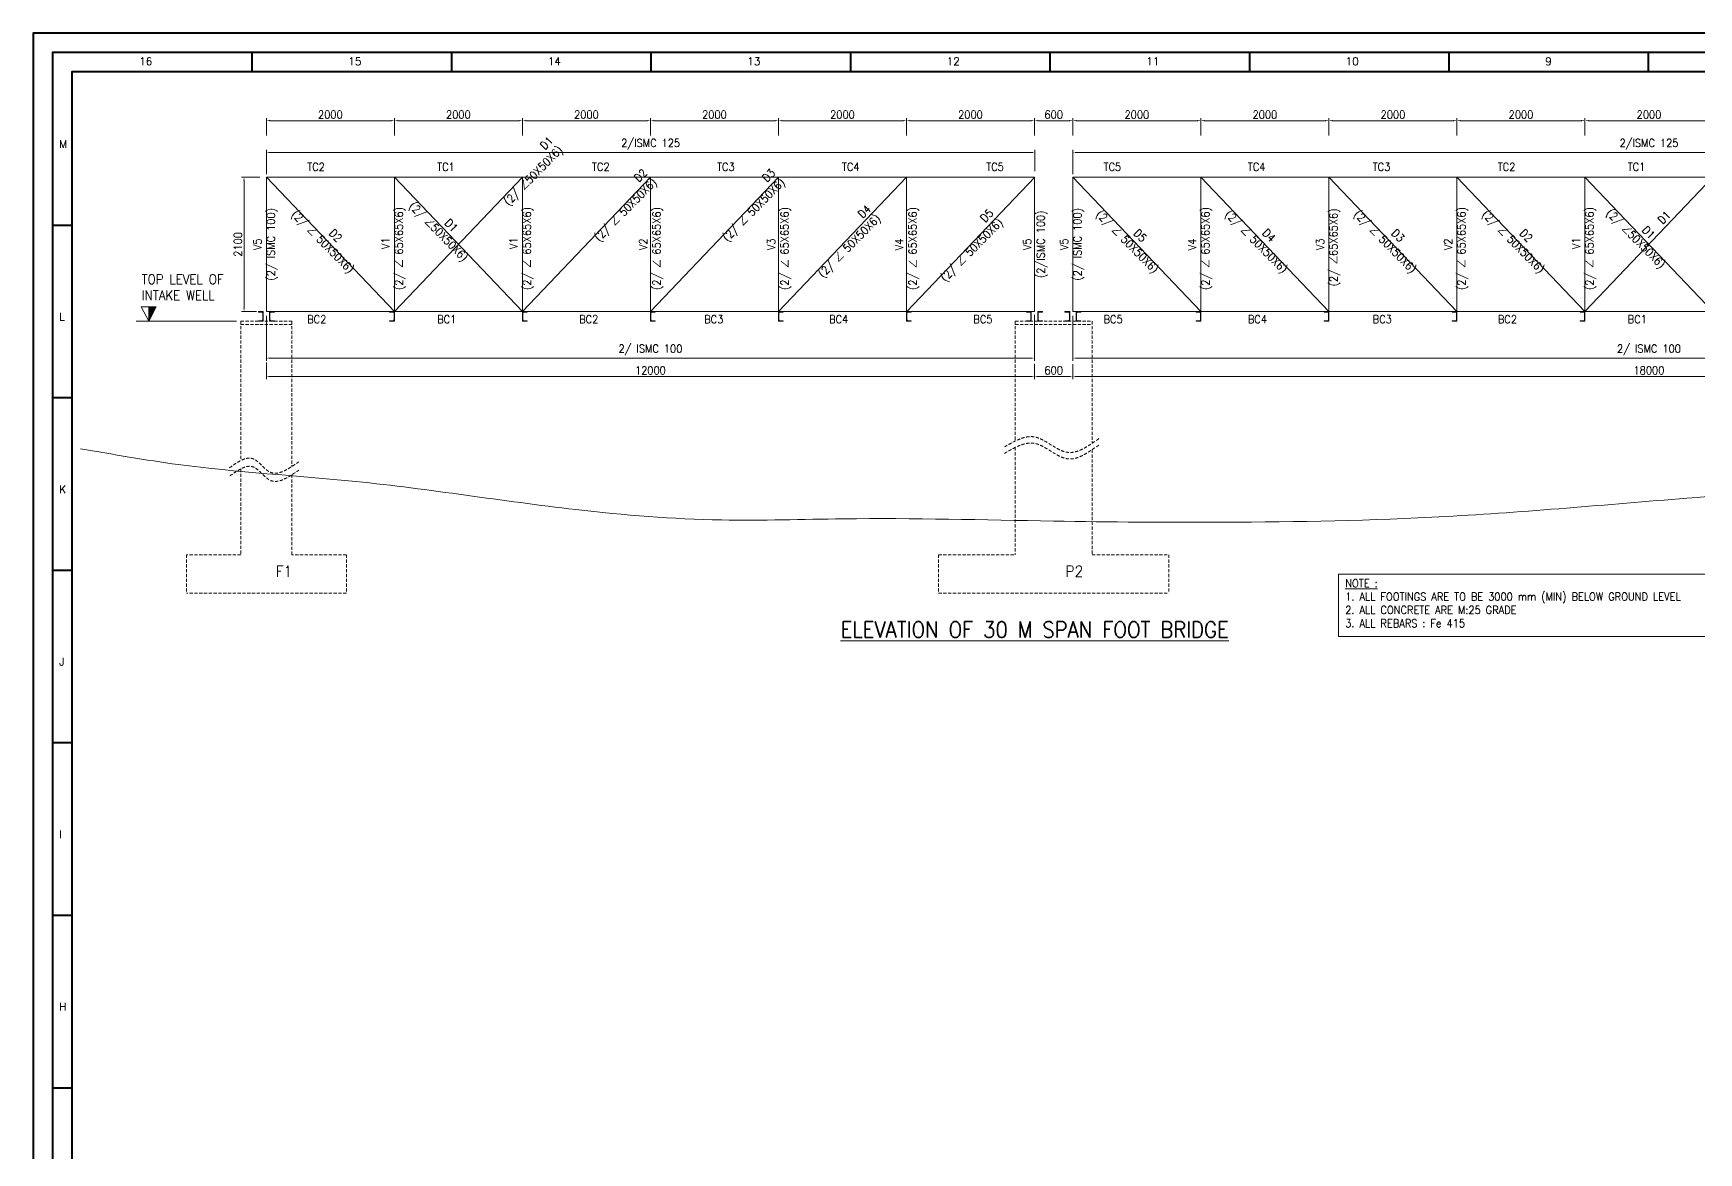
# Model space of a CAD drawing. Header units: millimetres. Extents: x 0 to 1124626, y -157535 to 82123.
# Drawn here: x 0 to 26018, y 18153 to 35640 of the extents above; entities that cross this region are included whole.
import ezdxf
from ezdxf.enums import TextEntityAlignment as Align

# ---------------------------------------------------------------- set-up
doc = ezdxf.new("R2010")
doc.units = ezdxf.units.MM
doc.header["$MEASUREMENT"] = 0
doc.linetypes.add('HIDDEN', pattern=[0.375, 0.25, -0.125])
for name, color, linetype, lineweight in [('BORDER', 230, 'Continuous', 40), ('CN', 253, 'Continuous', 15), ('Dim', 6, 'Continuous', 13), ('HIDE', 251, 'HIDDEN', 13), ('STR. STEEL', 25, 'Continuous', 18), ('Text', 7, 'Continuous', 15), ('TITLE TEXT', 50, 'Continuous', 18)]:
    doc.layers.add(name, color=color, linetype=linetype, lineweight=lineweight)
doc.styles.add('ROMANS', font='romans.shx', dxfattribs={"oblique": 10, "height": 0.15})
doc.styles.add('style1', font='romans.shx', dxfattribs={"width": 0.9, "height": 300})
doc.dimstyles.new('Copy of DIM-1', dxfattribs={"dimscale": 40, "dimtxt": 125, "dimasz": 3, "dimexe": 1, "dimexo": 1.2, "dimgap": 0.8, "dimtad": 1, "dimdec": 0, "dimzin": 1, "dimdsep": 46, "dimtxsty": 'style1', "dimcen": 2, "dimclrd": 8, "dimclre": 8, "dimclrt": 7, "dimadec": 0, "dimazin": 0, "dimtfac": 1, "dimtdec": 0, "dimtofl": 0, "dimtmove": 1, "dimatfit": 3, "dimfxl": 1, "dimtolj": 1, "dimtzin": 0, "dimlwd": 9, "dimlwe": 9, "dimarcsym": 1})

# ---------------------------------------------------------------- blocks, each defined once
blk = doc.blocks.new('SHEET-1')
at = {"layer": 'BORDER', "color": 230}
for p, q in [((56.94, 589), (56.94, 584)), ((108.88, 589), (108.88, 584)), ((160.81, 589), (160.81, 584)), ((212.75, 589), (212.75, 584)), ((264.69, 589), (264.69, 584)), ((316.63, 589), (316.63, 584)), ((368.56, 589), (368.56, 584)), ((420.5, 589), (420.5, 584)), ((5, 544.08), (10, 544.08)), ((5, 499.15), (10, 499.15)), ((5, 454.23), (10, 454.23)), ((5, 409.31), (10, 409.31)), ((5, 364.38), (10, 364.38)), ((5, 319.46), (10, 319.46))]:
    blk.add_line(p, q, dxfattribs=at)
at = {"layer": 'BORDER', "color": 141}
blk.add_lwpolyline([(0, 0), (841, 0), (841, 594), (0, 594)], close=True, dxfattribs=at)
at = {"layer": 'BORDER', "color": 230}
for points in [[(5, 5), (836, 5), (836, 589), (5, 589)], [(10, 10), (831, 10), (831, 584), (10, 584)]]:
    blk.add_lwpolyline(points, close=True, dxfattribs=at)
at = {"layer": 'BORDER', "color": 31, "style": 'ROMANS'}
for s, p in [('16', (27.55, 585.7)), ('15', (82.02, 585.7)), ('14', (133.96, 585.7)), ('13', (185.9, 585.7)), ('12', (237.83, 585.7)), ('11', (289.77, 585.7)), ('10', (341.71, 585.7)), ('9', (393.65, 585.7)), ('M', (6.72, 564.15)), ('L', (6.72, 519.23)), ('K', (6.72, 474.3)), ('J', (6.72, 429.38)), ('I', (6.72, 384.46)), ('H', (6.72, 339.54))]:
    blk.add_text(s, height=2, dxfattribs=at).set_placement(p)
blk.add_attdef('FILE', text='', height=2, dxfattribs=at).set_placement((836.21, 1.37), align=Align.RIGHT)
blk = doc.blocks.new('*D77')
at = {"layer": 'DEFPOINTS', "color": 0, "ltscale": 20, "transparency": 16777216}
for p in [(3641, 33778), (3641, 33392), (15647, 33440)]:
    blk.add_point(p, dxfattribs=at)
at = {"layer": 'Dim', "color": 8, "lineweight": 9, "ltscale": 20, "transparency": 16777216}
for p, q in [((3641, 33440), (3641, 33818)), ((15587, 33778), (3701, 33778)), ((15647, 33488), (15647, 33818))]:
    blk.add_line(p, q, dxfattribs=at)
at = {"layer": 'Dim', "color": 8, "ltscale": 20, "transparency": 16777216}
for points in [[(3701, 33788), (3701, 33768), (3641, 33778)], [(15587, 33788), (15587, 33768), (15647, 33778)]]:
    blk.add_solid(points, dxfattribs=at)
at = {"layer": 'Dim', "color": 7, "ltscale": 20, "transparency": 16777216, "insert": (9644, 33906), "char_height": 125, "attachment_point": 5, "style": 'style1'}
blk.add_mtext('\\A1;2/ISMC 125', dxfattribs=at)
blk = doc.blocks.new('*D78')
at = {"layer": 'DEFPOINTS', "color": 0, "ltscale": 20, "transparency": 16777216}
for p in [(3641, 31274), (15641, 31292), (15641, 30566)]:
    blk.add_point(p, dxfattribs=at)
at = {"layer": 'Dim', "color": 8, "lineweight": 9, "ltscale": 20, "transparency": 16777216}
for p, q in [((3641, 31226), (3641, 30526)), ((15641, 31244), (15641, 30526)), ((3701, 30566), (15581, 30566))]:
    blk.add_line(p, q, dxfattribs=at)
at = {"layer": 'Dim', "color": 8, "ltscale": 20, "transparency": 16777216}
for points in [[(3701, 30576), (3701, 30556), (3641, 30566)], [(15581, 30576), (15581, 30556), (15641, 30566)]]:
    blk.add_solid(points, dxfattribs=at)
at = {"layer": 'Dim', "color": 7, "ltscale": 20, "transparency": 16777216, "insert": (9641, 30693), "char_height": 125, "attachment_point": 5, "style": 'style1'}
blk.add_mtext('\\A1;2/ ISMC 100', dxfattribs=at)
blk = doc.blocks.new('*D79')
at = {"layer": 'DEFPOINTS', "color": 0, "ltscale": 20, "transparency": 16777216}
for p in [(3586, 33392), (3292, 31292), (3536, 31292)]:
    blk.add_point(p, dxfattribs=at)
at = {"layer": 'Dim', "color": 8, "lineweight": 9, "ltscale": 20, "transparency": 16777216}
for p, q in [((3538, 33392), (3252, 33392)), ((3292, 33332), (3292, 31352)), ((3488, 31292), (3252, 31292))]:
    blk.add_line(p, q, dxfattribs=at)
at = {"layer": 'Dim', "color": 8, "ltscale": 20, "transparency": 16777216}
for points in [[(3282, 33332), (3302, 33332), (3292, 33392)], [(3282, 31352), (3302, 31352), (3292, 31292)]]:
    blk.add_solid(points, dxfattribs=at)
at = {"layer": 'Dim', "color": 7, "ltscale": 20, "transparency": 16777216, "insert": (3197, 32342), "char_height": 125, "attachment_point": 5, "rotation": 90, "style": 'style1'}
blk.add_mtext('\\A1;2100', dxfattribs=at)
blk = doc.blocks.new('*D80')
at = {"layer": 'DEFPOINTS', "color": 0, "ltscale": 20, "transparency": 16777216}
for p in [(5641, 34275), (3641, 33996), (5641, 33996)]:
    blk.add_point(p, dxfattribs=at)
at = {"layer": 'Dim', "color": 8, "lineweight": 9, "ltscale": 20, "transparency": 16777216}
for p, q in [((3641, 34044), (3641, 34315)), ((3701, 34275), (5581, 34275)), ((5641, 34044), (5641, 34315))]:
    blk.add_line(p, q, dxfattribs=at)
at = {"layer": 'Dim', "color": 8, "ltscale": 20, "transparency": 16777216}
for points in [[(3701, 34285), (3701, 34265), (3641, 34275)], [(5581, 34285), (5581, 34265), (5641, 34275)]]:
    blk.add_solid(points, dxfattribs=at)
at = {"layer": 'Dim', "color": 7, "ltscale": 20, "transparency": 16777216, "insert": (4641, 34370), "char_height": 125, "attachment_point": 5, "style": 'style1'}
blk.add_mtext('\\A1;2000', dxfattribs=at)
blk = doc.blocks.new('*D81')
at = {"layer": 'DEFPOINTS', "color": 0, "ltscale": 20, "transparency": 16777216}
for p in [(7641, 34275), (5641, 33996), (7641, 33996)]:
    blk.add_point(p, dxfattribs=at)
at = {"layer": 'Dim', "color": 8, "lineweight": 9, "ltscale": 20, "transparency": 16777216}
for p, q in [((5641, 34044), (5641, 34315)), ((5701, 34275), (7581, 34275)), ((7641, 34044), (7641, 34315))]:
    blk.add_line(p, q, dxfattribs=at)
at = {"layer": 'Dim', "color": 8, "ltscale": 20, "transparency": 16777216}
for points in [[(5701, 34285), (5701, 34265), (5641, 34275)], [(7581, 34285), (7581, 34265), (7641, 34275)]]:
    blk.add_solid(points, dxfattribs=at)
at = {"layer": 'Dim', "color": 7, "ltscale": 20, "transparency": 16777216, "insert": (6641, 34370), "char_height": 125, "attachment_point": 5, "style": 'style1'}
blk.add_mtext('\\A1;2000', dxfattribs=at)
blk = doc.blocks.new('*D82')
at = {"layer": 'DEFPOINTS', "color": 0, "ltscale": 20, "transparency": 16777216}
for p in [(9641, 34275), (7641, 33996), (9641, 33996)]:
    blk.add_point(p, dxfattribs=at)
at = {"layer": 'Dim', "color": 8, "lineweight": 9, "ltscale": 20, "transparency": 16777216}
for p, q in [((7641, 34044), (7641, 34315)), ((7701, 34275), (9581, 34275)), ((9641, 34044), (9641, 34315))]:
    blk.add_line(p, q, dxfattribs=at)
at = {"layer": 'Dim', "color": 8, "ltscale": 20, "transparency": 16777216}
for points in [[(7701, 34285), (7701, 34265), (7641, 34275)], [(9581, 34285), (9581, 34265), (9641, 34275)]]:
    blk.add_solid(points, dxfattribs=at)
at = {"layer": 'Dim', "color": 7, "ltscale": 20, "transparency": 16777216, "insert": (8641, 34370), "char_height": 125, "attachment_point": 5, "style": 'style1'}
blk.add_mtext('\\A1;2000', dxfattribs=at)
blk = doc.blocks.new('*D83')
at = {"layer": 'DEFPOINTS', "color": 0, "ltscale": 20, "transparency": 16777216}
for p in [(11641, 34275), (9641, 33996), (11641, 33996)]:
    blk.add_point(p, dxfattribs=at)
at = {"layer": 'Dim', "color": 8, "lineweight": 9, "ltscale": 20, "transparency": 16777216}
for p, q in [((9641, 34044), (9641, 34315)), ((9701, 34275), (11581, 34275)), ((11641, 34044), (11641, 34315))]:
    blk.add_line(p, q, dxfattribs=at)
at = {"layer": 'Dim', "color": 8, "ltscale": 20, "transparency": 16777216}
for points in [[(9701, 34285), (9701, 34265), (9641, 34275)], [(11581, 34285), (11581, 34265), (11641, 34275)]]:
    blk.add_solid(points, dxfattribs=at)
at = {"layer": 'Dim', "color": 7, "ltscale": 20, "transparency": 16777216, "insert": (10641, 34370), "char_height": 125, "attachment_point": 5, "style": 'style1'}
blk.add_mtext('\\A1;2000', dxfattribs=at)
blk = doc.blocks.new('*D84')
at = {"layer": 'DEFPOINTS', "color": 0, "ltscale": 20, "transparency": 16777216}
for p in [(13641, 34275), (11641, 33996), (13641, 33996)]:
    blk.add_point(p, dxfattribs=at)
at = {"layer": 'Dim', "color": 8, "lineweight": 9, "ltscale": 20, "transparency": 16777216}
for p, q in [((11641, 34044), (11641, 34315)), ((11701, 34275), (13581, 34275)), ((13641, 34044), (13641, 34315))]:
    blk.add_line(p, q, dxfattribs=at)
at = {"layer": 'Dim', "color": 8, "ltscale": 20, "transparency": 16777216}
for points in [[(11701, 34285), (11701, 34265), (11641, 34275)], [(13581, 34285), (13581, 34265), (13641, 34275)]]:
    blk.add_solid(points, dxfattribs=at)
at = {"layer": 'Dim', "color": 7, "ltscale": 20, "transparency": 16777216, "insert": (12641, 34370), "char_height": 125, "attachment_point": 5, "style": 'style1'}
blk.add_mtext('\\A1;2000', dxfattribs=at)
blk = doc.blocks.new('*D85')
at = {"layer": 'DEFPOINTS', "color": 0, "ltscale": 20, "transparency": 16777216}
for p in [(15641, 34275), (13641, 33996), (15641, 33996)]:
    blk.add_point(p, dxfattribs=at)
at = {"layer": 'Dim', "color": 8, "lineweight": 9, "ltscale": 20, "transparency": 16777216}
for p, q in [((13641, 34044), (13641, 34315)), ((13701, 34275), (15581, 34275)), ((15641, 34044), (15641, 34315))]:
    blk.add_line(p, q, dxfattribs=at)
at = {"layer": 'Dim', "color": 8, "ltscale": 20, "transparency": 16777216}
for points in [[(13701, 34285), (13701, 34265), (13641, 34275)], [(15581, 34285), (15581, 34265), (15641, 34275)]]:
    blk.add_solid(points, dxfattribs=at)
at = {"layer": 'Dim', "color": 7, "ltscale": 20, "transparency": 16777216, "insert": (14641, 34370), "char_height": 125, "attachment_point": 5, "style": 'style1'}
blk.add_mtext('\\A1;2000', dxfattribs=at)
blk = doc.blocks.new('*D86')
at = {"layer": 'DEFPOINTS', "color": 0, "ltscale": 20, "transparency": 16777216}
for p in [(16241, 33778), (16241, 33392), (34241, 33392)]:
    blk.add_point(p, dxfattribs=at)
at = {"layer": 'Dim', "color": 8, "lineweight": 9, "ltscale": 20, "transparency": 16777216}
for p, q in [((16241, 33440), (16241, 33818)), ((34181, 33778), (16301, 33778)), ((34241, 33440), (34241, 33818))]:
    blk.add_line(p, q, dxfattribs=at)
at = {"layer": 'Dim', "color": 8, "ltscale": 20, "transparency": 16777216}
for points in [[(16301, 33788), (16301, 33768), (16241, 33778)], [(34181, 33788), (34181, 33768), (34241, 33778)]]:
    blk.add_solid(points, dxfattribs=at)
at = {"layer": 'Dim', "color": 7, "ltscale": 20, "transparency": 16777216, "insert": (25241, 33906), "char_height": 125, "attachment_point": 5, "style": 'style1'}
blk.add_mtext('\\A1;2/ISMC 125', dxfattribs=at)
blk = doc.blocks.new('*D87')
at = {"layer": 'DEFPOINTS', "color": 0, "ltscale": 20, "transparency": 16777216}
for p in [(16241, 31274), (34241, 31292), (34241, 30566)]:
    blk.add_point(p, dxfattribs=at)
at = {"layer": 'Dim', "color": 8, "lineweight": 9, "ltscale": 20, "transparency": 16777216}
for p, q in [((16241, 31226), (16241, 30526)), ((34241, 31244), (34241, 30526)), ((16301, 30566), (34181, 30566))]:
    blk.add_line(p, q, dxfattribs=at)
at = {"layer": 'Dim', "color": 8, "ltscale": 20, "transparency": 16777216}
for points in [[(16301, 30576), (16301, 30556), (16241, 30566)], [(34181, 30576), (34181, 30556), (34241, 30566)]]:
    blk.add_solid(points, dxfattribs=at)
at = {"layer": 'Dim', "color": 7, "ltscale": 20, "transparency": 16777216, "insert": (25241, 30693), "char_height": 125, "attachment_point": 5, "style": 'style1'}
blk.add_mtext('\\A1;2/ ISMC 100', dxfattribs=at)
blk = doc.blocks.new('*D88')
at = {"layer": 'DEFPOINTS', "color": 0, "ltscale": 20, "transparency": 16777216}
for p in [(18241, 34275), (16241, 33996), (18241, 33996)]:
    blk.add_point(p, dxfattribs=at)
at = {"layer": 'Dim', "color": 8, "lineweight": 9, "ltscale": 20, "transparency": 16777216}
for p, q in [((16241, 34044), (16241, 34315)), ((16301, 34275), (18181, 34275)), ((18241, 34044), (18241, 34315))]:
    blk.add_line(p, q, dxfattribs=at)
at = {"layer": 'Dim', "color": 8, "ltscale": 20, "transparency": 16777216}
for points in [[(16301, 34285), (16301, 34265), (16241, 34275)], [(18181, 34285), (18181, 34265), (18241, 34275)]]:
    blk.add_solid(points, dxfattribs=at)
at = {"layer": 'Dim', "color": 7, "ltscale": 20, "transparency": 16777216, "insert": (17241, 34370), "char_height": 125, "attachment_point": 5, "style": 'style1'}
blk.add_mtext('\\A1;2000', dxfattribs=at)
blk = doc.blocks.new('*D89')
at = {"layer": 'DEFPOINTS', "color": 0, "ltscale": 20, "transparency": 16777216}
for p in [(20241, 34275), (18241, 33996), (20241, 33996)]:
    blk.add_point(p, dxfattribs=at)
at = {"layer": 'Dim', "color": 8, "lineweight": 9, "ltscale": 20, "transparency": 16777216}
for p, q in [((18241, 34044), (18241, 34315)), ((18301, 34275), (20181, 34275)), ((20241, 34044), (20241, 34315))]:
    blk.add_line(p, q, dxfattribs=at)
at = {"layer": 'Dim', "color": 8, "ltscale": 20, "transparency": 16777216}
for points in [[(18301, 34285), (18301, 34265), (18241, 34275)], [(20181, 34285), (20181, 34265), (20241, 34275)]]:
    blk.add_solid(points, dxfattribs=at)
at = {"layer": 'Dim', "color": 7, "ltscale": 20, "transparency": 16777216, "insert": (19241, 34370), "char_height": 125, "attachment_point": 5, "style": 'style1'}
blk.add_mtext('\\A1;2000', dxfattribs=at)
blk = doc.blocks.new('*D90')
at = {"layer": 'DEFPOINTS', "color": 0, "ltscale": 20, "transparency": 16777216}
for p in [(22241, 34275), (20241, 33996), (22241, 33996)]:
    blk.add_point(p, dxfattribs=at)
at = {"layer": 'Dim', "color": 8, "lineweight": 9, "ltscale": 20, "transparency": 16777216}
for p, q in [((20241, 34044), (20241, 34315)), ((20301, 34275), (22181, 34275)), ((22241, 34044), (22241, 34315))]:
    blk.add_line(p, q, dxfattribs=at)
at = {"layer": 'Dim', "color": 8, "ltscale": 20, "transparency": 16777216}
for points in [[(20301, 34285), (20301, 34265), (20241, 34275)], [(22181, 34285), (22181, 34265), (22241, 34275)]]:
    blk.add_solid(points, dxfattribs=at)
at = {"layer": 'Dim', "color": 7, "ltscale": 20, "transparency": 16777216, "insert": (21241, 34370), "char_height": 125, "attachment_point": 5, "style": 'style1'}
blk.add_mtext('\\A1;2000', dxfattribs=at)
blk = doc.blocks.new('*D91')
at = {"layer": 'DEFPOINTS', "color": 0, "ltscale": 20, "transparency": 16777216}
for p in [(24241, 34275), (22241, 33996), (24241, 33996)]:
    blk.add_point(p, dxfattribs=at)
at = {"layer": 'Dim', "color": 8, "lineweight": 9, "ltscale": 20, "transparency": 16777216}
for p, q in [((22241, 34044), (22241, 34315)), ((22301, 34275), (24181, 34275)), ((24241, 34044), (24241, 34315))]:
    blk.add_line(p, q, dxfattribs=at)
at = {"layer": 'Dim', "color": 8, "ltscale": 20, "transparency": 16777216}
for points in [[(22301, 34285), (22301, 34265), (22241, 34275)], [(24181, 34285), (24181, 34265), (24241, 34275)]]:
    blk.add_solid(points, dxfattribs=at)
at = {"layer": 'Dim', "color": 7, "ltscale": 20, "transparency": 16777216, "insert": (23241, 34370), "char_height": 125, "attachment_point": 5, "style": 'style1'}
blk.add_mtext('\\A1;2000', dxfattribs=at)
blk = doc.blocks.new('*D92')
at = {"layer": 'DEFPOINTS', "color": 0, "ltscale": 20, "transparency": 16777216}
for p in [(26241, 34275), (24241, 33996), (26241, 33996)]:
    blk.add_point(p, dxfattribs=at)
at = {"layer": 'Dim', "color": 8, "lineweight": 9, "ltscale": 20, "transparency": 16777216}
for p, q in [((24241, 34044), (24241, 34315)), ((24301, 34275), (26181, 34275)), ((26241, 34044), (26241, 34315))]:
    blk.add_line(p, q, dxfattribs=at)
at = {"layer": 'Dim', "color": 8, "ltscale": 20, "transparency": 16777216}
for points in [[(24301, 34285), (24301, 34265), (24241, 34275)], [(26181, 34285), (26181, 34265), (26241, 34275)]]:
    blk.add_solid(points, dxfattribs=at)
at = {"layer": 'Dim', "color": 7, "ltscale": 20, "transparency": 16777216, "insert": (25241, 34370), "char_height": 125, "attachment_point": 5, "style": 'style1'}
blk.add_mtext('\\A1;2000', dxfattribs=at)
blk = doc.blocks.new('*D97')
at = {"layer": 'DEFPOINTS', "color": 0, "ltscale": 20, "transparency": 16777216}
for p in [(15641, 30525), (16241, 30517), (16241, 30279)]:
    blk.add_point(p, dxfattribs=at)
at = {"layer": 'Dim', "color": 8, "lineweight": 9, "ltscale": 20, "transparency": 16777216}
for p, q in [((15641, 30477), (15641, 30239)), ((16241, 30469), (16241, 30239)), ((15701, 30279), (16181, 30279))]:
    blk.add_line(p, q, dxfattribs=at)
at = {"layer": 'Dim', "color": 8, "ltscale": 20, "transparency": 16777216}
for points in [[(15701, 30289), (15701, 30269), (15641, 30279)], [(16181, 30289), (16181, 30269), (16241, 30279)]]:
    blk.add_solid(points, dxfattribs=at)
at = {"layer": 'Dim', "color": 7, "ltscale": 20, "transparency": 16777216, "insert": (15941, 30374), "char_height": 125, "attachment_point": 5, "style": 'style1'}
blk.add_mtext('\\A1;600', dxfattribs=at)
blk = doc.blocks.new('*D100')
at = {"layer": 'DEFPOINTS', "color": 0, "ltscale": 20, "transparency": 16777216}
for p in [(3641, 30543), (15641, 30475), (15641, 30279)]:
    blk.add_point(p, dxfattribs=at)
at = {"layer": 'Dim', "color": 8, "lineweight": 9, "ltscale": 20, "transparency": 16777216}
for p, q in [((3641, 30495), (3641, 30239)), ((3701, 30279), (15581, 30279)), ((15641, 30427), (15641, 30239))]:
    blk.add_line(p, q, dxfattribs=at)
at = {"layer": 'Dim', "color": 8, "ltscale": 20, "transparency": 16777216}
for points in [[(3701, 30289), (3701, 30269), (3641, 30279)], [(15581, 30289), (15581, 30269), (15641, 30279)]]:
    blk.add_solid(points, dxfattribs=at)
at = {"layer": 'Dim', "color": 7, "ltscale": 20, "transparency": 16777216, "insert": (9641, 30374), "char_height": 125, "attachment_point": 5, "style": 'style1'}
blk.add_mtext('\\A1;12000', dxfattribs=at)
blk = doc.blocks.new('*D101')
at = {"layer": 'DEFPOINTS', "color": 0, "ltscale": 20, "transparency": 16777216}
for p in [(34241, 30620), (16241, 30398), (34241, 30279)]:
    blk.add_point(p, dxfattribs=at)
at = {"layer": 'Dim', "color": 8, "lineweight": 9, "ltscale": 20, "transparency": 16777216}
for p, q in [((34241, 30572), (34241, 30239)), ((16241, 30350), (16241, 30239)), ((16301, 30279), (34181, 30279))]:
    blk.add_line(p, q, dxfattribs=at)
at = {"layer": 'Dim', "color": 8, "ltscale": 20, "transparency": 16777216}
for points in [[(16301, 30289), (16301, 30269), (16241, 30279)], [(34181, 30289), (34181, 30269), (34241, 30279)]]:
    blk.add_solid(points, dxfattribs=at)
at = {"layer": 'Dim', "color": 7, "ltscale": 20, "transparency": 16777216, "insert": (25241, 30374), "char_height": 125, "attachment_point": 5, "style": 'style1'}
blk.add_mtext('\\A1;18000', dxfattribs=at)
blk = doc.blocks.new('*D102')
at = {"layer": 'DEFPOINTS', "color": 0, "ltscale": 20, "transparency": 16777216}
for p in [(16241, 34275), (15641, 34044), (16241, 34044)]:
    blk.add_point(p, dxfattribs=at)
at = {"layer": 'Dim', "color": 8, "lineweight": 9, "ltscale": 20, "transparency": 16777216}
for p, q in [((15641, 34092), (15641, 34315)), ((15701, 34275), (16181, 34275)), ((16241, 34092), (16241, 34315))]:
    blk.add_line(p, q, dxfattribs=at)
at = {"layer": 'Dim', "color": 8, "ltscale": 20, "transparency": 16777216}
for points in [[(15701, 34285), (15701, 34265), (15641, 34275)], [(16181, 34285), (16181, 34265), (16241, 34275)]]:
    blk.add_solid(points, dxfattribs=at)
at = {"layer": 'Dim', "color": 7, "ltscale": 20, "transparency": 16777216, "insert": (15941, 34370), "char_height": 125, "attachment_point": 5, "style": 'style1'}
blk.add_mtext('\\A1;600', dxfattribs=at)

msp = doc.modelspace()

# ---------------------------------------------------------------- hatches: boundary and pattern name
at = {"layer": 'Dim', "ltscale": 20}
msp.add_hatch(color=4, dxfattribs=at).paths.add_polyline_path([(1921.6343, 31366.306), (1804.5105, 31366.306), (1804.5105, 31141.7002)])

# ---------------------------------------------------------------- linework, layer by layer
at = {"layer": 'CN', "linetype": 'Continuous', "ltscale": 5}
for p, q in [((3641.3516, 33391.7002), (3641.3516, 31291.7002)), ((3641.3516, 33391.7002), (15641.3516, 33391.7002)), ((16241.3516, 33391.7002), (38341.3516, 33391.7002)), ((16241.3516, 33391.7002), (18241.3516, 31291.7002))]:
    msp.add_line(p, q, dxfattribs=at)
at = {"layer": 'CN', "ltscale": 20}
for p, q in [((3641.3516, 33391.7002), (5641.3516, 31291.7002)), ((5641.3516, 33391.7002), (5641.3516, 31291.7002)), ((5641.3516, 33391.7002), (7641.3516, 31291.7002)), ((7641.3516, 33391.7002), (5641.3516, 31291.7002)), ((7641.3516, 33391.7002), (7641.3516, 31291.7002)), ((9641.3516, 33391.7002), (7641.3516, 31291.7002)), ((9641.3516, 33391.7002), (9641.3516, 31291.7002)), ((11641.3516, 33391.7002), (9641.3516, 31291.7002)), ((11641.3516, 33391.7002), (11641.3516, 31291.7002)), ((13641.3516, 33391.7002), (11641.3516, 31291.7002)), ((13641.3516, 33391.7002), (13641.3516, 31291.7002)), ((15647.0516, 33391.7002), (13647.0516, 31291.7002)), ((15641.3516, 33391.7002), (15641.3516, 31291.7002)), ((16241.3516, 33391.7002), (16241.3516, 31291.7002)), ((18241.3516, 33391.7002), (18241.3516, 31291.7002)), ((18241.3516, 33391.7002), (20241.3516, 31291.7002)), ((20241.3516, 33391.7002), (20241.3516, 31291.7002)), ((20241.3516, 33391.7002), (22241.3516, 31291.7002)), ((22241.3516, 33391.7002), (22241.3516, 31291.7002)), ((22241.3516, 33391.7002), (24241.3516, 31291.7002)), ((24241.3516, 33391.7002), (24241.3516, 31291.7002)), ((24241.3516, 33391.7002), (26241.3516, 31291.7002)), ((26241.3516, 33391.7002), (24241.3516, 31291.7002)), ((3641.3516, 31291.7002), (15641.3516, 31291.7002)), ((16241.3516, 31291.7002), (38341.3516, 31291.7002))]:
    msp.add_line(p, q, dxfattribs=at)
at = {"layer": 'Dim', "ltscale": 20}
for p, q in [((1687.3868, 31366.306), (1921.6343, 31366.306)), ((1804.5105, 31141.7002), (1687.3868, 31366.306)), ((1804.5105, 31366.306), (1804.5105, 31141.7002)), ((1804.5105, 31141.7002), (1921.6343, 31366.306)), ((3176.8038, 31141.7002), (1605.955, 31141.7002))]:
    msp.add_line(p, q, dxfattribs=at)
msp.add_lwpolyline([(20390.7619, 27192.6925), (26650.3212, 27192.6925), (26650.3212, 26218.6573), (20390.7619, 26218.6573)], close=True, dxfattribs=at)
msp.add_open_spline([(734.759, 29148.3703), (1244.2911, 29064.3128), (2667.4356, 28806.9364), (5269.8607, 28673.2214), (8077.0746, 28207.6789), (10623.7223, 27999.0022), (13115.313, 28085.6897), (15730.4302, 28014.4312), (18867.6894, 27989.1684), (22170.8173, 28052.7131), (26287.3803, 28436.7716), (30664.0643, 28702.4721), (34802.7473, 28853.6893), (37226.4417, 28816.2005), (38241.3516, 28800.5023)], degree=3, knots=[4051.8100834888, 4051.8100834888, 4051.8100834888, 4051.8100834888, 5600.5963856295, 8387.0345980708, 11851.3828812712, 14132.750201967, 16036.853173135, 19324.427605079, 21979.2229669936, 25449.5855650394, 29229.1022168672, 34377.4566626423, 38603.7903835289, 41648.505977712, 41648.505977712, 41648.505977712, 41648.505977712], dxfattribs=at)
at = {"layer": 'HIDE', "linetype": 'HIDDEN', "ltscale": 200}
for p, q in [((3241.3516, 31141.7002), (3241.3516, 28965.4588)), ((4041.3516, 31141.7002), (3241.3516, 31141.7002)), ((4041.3516, 31090.9325), (3241.3516, 31090.9325)), ((4041.3516, 31141.7002), (4041.3516, 28874.4672)), ((15341.3516, 31141.7002), (15341.3516, 29271.4966)), ((15341.3516, 31141.7002), (16541.3516, 31141.7002)), ((15341.3516, 31090.9325), (16541.3516, 31090.9325)), ((16541.3516, 31141.7002), (16541.3516, 29234.5888)), ((15341.3516, 29170.8293), (15341.3516, 27494.4264)), ((16541.3516, 29133.9214), (16541.3516, 27494.4264)), ((3241.3516, 28835.7504), (3241.3516, 27494.4264)), ((4041.3516, 28744.3131), (4041.3516, 27494.4264)), ((2391.3516, 27494.4264), (2391.3516, 26894.4264)), ((3241.3516, 27494.4264), (2391.3516, 27494.4264)), ((4891.3516, 27494.4264), (4041.3516, 27494.4264)), ((4891.3516, 27494.4264), (4891.3516, 26894.4264)), ((14141.3516, 27494.4264), (14141.3516, 26894.4264)), ((14141.3516, 27494.4264), (15341.3516, 27494.4264)), ((16541.3516, 27494.4264), (17741.3516, 27494.4264)), ((17741.3516, 27494.4264), (17741.3516, 26894.4264)), ((4891.3516, 26894.4264), (2391.3516, 26894.4264)), ((14141.3516, 26894.4264), (17741.3516, 26894.4264))]:
    msp.add_line(p, q, dxfattribs=at)
for points in [[(15171.2618, 29178.5974), (15640.1247, 29334.7886), (16150.5973, 29094.6489), (16645.302, 29307.7842)], [(15171.2618, 29077.93), (15640.1247, 29234.1213), (16150.5973, 28993.9815), (16645.302, 29207.1169)], [(3065.4976, 28853.0158), (3430.3434, 28994.3285), (3697.3814, 28785.3576), (4145.302, 28945.5364)], [(3068.6255, 28724.8978), (3433.4712, 28866.2104), (3700.5093, 28657.2396), (4148.4299, 28817.4184)]]:
    msp.add_spline(points, degree=3, dxfattribs=at)
at = {"layer": 'STR. STEEL', "ltscale": 20}
for points in [[(3591.3516, 31141.7002), (3516.3516, 31141.7002), (3516.3516, 31144.8973, -0.383864035), (3518.5007, 31147.2842), (3576.6969, 31153.4009, 0.383864035), (3585.6516, 31163.3461), (3585.6516, 31270.0542, 0.383864035), (3576.6969, 31279.9995), (3518.5007, 31286.1161, -0.383864035), (3516.3516, 31288.503), (3516.3516, 31291.7002), (3591.3516, 31291.7002)], [(3691.3516, 31141.7002), (3766.3516, 31141.7002), (3766.3516, 31144.8973, 0.383864035), (3764.2025, 31147.2842), (3706.0063, 31153.4009, -0.383864035), (3697.0516, 31163.3461), (3697.0516, 31270.0542, -0.383864035), (3706.0063, 31279.9995), (3764.2025, 31286.1161, 0.383864035), (3766.3516, 31288.503), (3766.3516, 31291.7002), (3691.3516, 31291.7002)], [(5641.3516, 31141.7002), (5566.3516, 31141.7002), (5566.3516, 31144.8973, -0.383864035), (5568.5007, 31147.2842), (5626.6969, 31153.4009, 0.383864035), (5635.6516, 31163.3461), (5635.6516, 31270.0542, 0.383864035), (5626.6969, 31279.9995), (5568.5007, 31286.1161, -0.383864035), (5566.3516, 31288.503), (5566.3516, 31291.7002), (5641.3516, 31291.7002)], [(7641.3516, 31141.7002), (7716.3516, 31141.7002), (7716.3516, 31144.8973, 0.383864035), (7714.2025, 31147.2842), (7656.0063, 31153.4009, -0.383864035), (7647.0516, 31163.3461), (7647.0516, 31270.0542, -0.383864035), (7656.0063, 31279.9995), (7714.2025, 31286.1161, 0.383864035), (7716.3516, 31288.503), (7716.3516, 31291.7002), (7641.3516, 31291.7002)], [(9641.3516, 31141.7002), (9716.3516, 31141.7002), (9716.3516, 31144.8973, 0.383864035), (9714.2025, 31147.2842), (9656.0063, 31153.4009, -0.383864035), (9647.0516, 31163.3461), (9647.0516, 31270.0542, -0.383864035), (9656.0063, 31279.9995), (9714.2025, 31286.1161, 0.383864035), (9716.3516, 31288.503), (9716.3516, 31291.7002), (9641.3516, 31291.7002)], [(11641.3516, 31141.7002), (11716.3516, 31141.7002), (11716.3516, 31144.8973, 0.383864035), (11714.2025, 31147.2842), (11656.0063, 31153.4009, -0.383864035), (11647.0516, 31163.3461), (11647.0516, 31270.0542, -0.383864035), (11656.0063, 31279.9995), (11714.2025, 31286.1161, 0.383864035), (11716.3516, 31288.503), (11716.3516, 31291.7002), (11641.3516, 31291.7002)], [(13641.3516, 31141.7002), (13716.3516, 31141.7002), (13716.3516, 31144.8973, 0.383864035), (13714.2025, 31147.2842), (13656.0063, 31153.4009, -0.383864035), (13647.0516, 31163.3461), (13647.0516, 31270.0542, -0.383864035), (13656.0063, 31279.9995), (13714.2025, 31286.1161, 0.383864035), (13716.3516, 31288.503), (13716.3516, 31291.7002), (13641.3516, 31291.7002)], [(15591.3516, 31141.7002), (15516.3516, 31141.7002), (15516.3516, 31144.8973, -0.383864035), (15518.5007, 31147.2842), (15576.6969, 31153.4009, 0.383864035), (15585.6516, 31163.3461), (15585.6516, 31270.0542, 0.383864035), (15576.6969, 31279.9995), (15518.5007, 31286.1161, -0.383864035), (15516.3516, 31288.503), (15516.3516, 31291.7002), (15591.3516, 31291.7002)], [(15691.3516, 31141.7002), (15766.3516, 31141.7002), (15766.3516, 31144.8973, 0.383864035), (15764.2025, 31147.2842), (15706.0063, 31153.4009, -0.383864035), (15697.0516, 31163.3461), (15697.0516, 31270.0542, -0.383864035), (15706.0063, 31279.9995), (15764.2025, 31286.1161, 0.383864035), (15766.3516, 31288.503), (15766.3516, 31291.7002), (15691.3516, 31291.7002)], [(16191.3516, 31141.7002), (16116.3516, 31141.7002), (16116.3516, 31144.8973, -0.383864035), (16118.5007, 31147.2842), (16176.6969, 31153.4009, 0.383864035), (16185.6516, 31163.3461), (16185.6516, 31270.0542, 0.383864035), (16176.6969, 31279.9995), (16118.5007, 31286.1161, -0.383864035), (16116.3516, 31288.503), (16116.3516, 31291.7002), (16191.3516, 31291.7002)], [(16291.3516, 31141.7002), (16366.3516, 31141.7002), (16366.3516, 31144.8973, 0.383864035), (16364.2025, 31147.2842), (16306.0063, 31153.4009, -0.383864035), (16297.0516, 31163.3461), (16297.0516, 31270.0542, -0.383864035), (16306.0063, 31279.9995), (16364.2025, 31286.1161, 0.383864035), (16366.3516, 31288.503), (16366.3516, 31291.7002), (16291.3516, 31291.7002)], [(18241.3516, 31141.7002), (18166.3516, 31141.7002), (18166.3516, 31144.8973, -0.383864035), (18168.5007, 31147.2842), (18226.6969, 31153.4009, 0.383864035), (18235.6516, 31163.3461), (18235.6516, 31270.0542, 0.383864035), (18226.6969, 31279.9995), (18168.5007, 31286.1161, -0.383864035), (18166.3516, 31288.503), (18166.3516, 31291.7002), (18241.3516, 31291.7002)], [(20241.3516, 31141.7002), (20166.3516, 31141.7002), (20166.3516, 31144.8973, -0.383864035), (20168.5007, 31147.2842), (20226.6969, 31153.4009, 0.383864035), (20235.6516, 31163.3461), (20235.6516, 31270.0542, 0.383864035), (20226.6969, 31279.9995), (20168.5007, 31286.1161, -0.383864035), (20166.3516, 31288.503), (20166.3516, 31291.7002), (20241.3516, 31291.7002)], [(22241.3516, 31141.7002), (22166.3516, 31141.7002), (22166.3516, 31144.8973, -0.383864035), (22168.5007, 31147.2842), (22226.6969, 31153.4009, 0.383864035), (22235.6516, 31163.3461), (22235.6516, 31270.0542, 0.383864035), (22226.6969, 31279.9995), (22168.5007, 31286.1161, -0.383864035), (22166.3516, 31288.503), (22166.3516, 31291.7002), (22241.3516, 31291.7002)], [(24241.3516, 31141.7002), (24166.3516, 31141.7002), (24166.3516, 31144.8973, -0.383864035), (24168.5007, 31147.2842), (24226.6969, 31153.4009, 0.383864035), (24235.6516, 31163.3461), (24235.6516, 31270.0542, 0.383864035), (24226.6969, 31279.9995), (24168.5007, 31286.1161, -0.383864035), (24166.3516, 31288.503), (24166.3516, 31291.7002), (24241.3516, 31291.7002)]]:
    msp.add_lwpolyline(points, format="xyb", close=True, dxfattribs=at)

# ---------------------------------------------------------------- block references
at = {"xscale": 60, "yscale": 60, "zscale": 60}
msp.add_blockref('SHEET-1', (0, 0), dxfattribs=at)

# ---------------------------------------------------------------- texts
at = {"layer": 'Text', "ltscale": 20, "char_height": 125, "style": 'style1'}
for s, insert, width, attachment_point, rotation in [('D1\\P(2/ ∠50X50X6)', (8042.8587, 34039.9736), 2822.717504, 3, 45.38276771), ('D2\\P(2/ ∠ 50X50X6)', (9511.601, 33534.7607), 2822.717504, 3, 45.38276771), ('D3\\P(2/ ∠ 50X50X6)', (11514.0865, 33534.7607), 2822.717504, 3, 45.38276771), ('\\pxqc;V5\\P(2/ ISMC 100)', (3440.8097, 30906.8929), 2872.717504, 1, 90), ('\\pi1320.3;D2\\P\\pi698.86;(2/ ∠ 50X50X6)', (3771.1022, 33534.7607), 2822.717504, 1, 314.61723229), ('\\pi1361.4;V1\\P\\pi723.86;(2/ ∠ 65X65X6)', (5440.8097, 30906.8929), 2872.717504, 1, 90), ('\\pi1336.4;D1\\P\\pi755.11;(2/ ∠50X50X6)', (5567.3918, 33704.2376), 2822.717504, 1, 314.61723229), ('\\pi1361.4,t1361.4;V1\\P\\pi723.86,tz;(2/ ∠ 65X65X6)', (7440.8097, 30906.8929), 2872.717504, 1, 90), ('\\pi1345.3,t2845.3;V2\\P\\pi723.86,tz;(2/ ∠ 65X65X6)', (9841.8935, 30906.8929), 2872.717504, 7, 90), ('\\pi1345.3;V3\\P\\pi723.86;(2/ ∠ 65X65X6)', (11841.8935, 30906.8929), 2872.717504, 7, 90), ('D4\\P(2/ ∠ 50X50X6)', (13008.3158, 32970.6556), 2822.717504, 3, 45.38276771), ('\\pi1342.6;V4\\P\\pi723.86;(2/ ∠ 65X65X6)', (13841.8935, 30906.8929), 2872.717504, 7, 90), ('D5\\P(2/ ∠ 50X50X6)', (14920.0197, 32906.9664), 2822.717504, 3, 45.38276771), ('\\pxqc;V5\\P(2/ISMC 100)', (15841.8935, 30906.8929), 2872.717504, 7, 90), ('\\pxqc;V5\\P(2/ ISMC 100)', (16040.8097, 30906.8929), 2872.717504, 1, 90), ('\\pi1320.3;D5\\P\\pi698.86;(2/ ∠ 50X50X6)', (16339.9731, 33534.7607), 2822.717504, 1, 314.61723229), ('\\pi1342.6;V4\\P\\pi723.86;(2/ ∠ 65X65X6)', (18040.8097, 30906.8929), 2872.717504, 1, 90), ('\\pi1317.6;D4\\P\\pi698.86;(2/ ∠ 50X50X6)', (18355.2661, 33534.7607), 2822.717504, 1, 314.61723229), ('\\pi1345.3;V3\\P\\pi780.11;(2/ ∠65X65X6)', (20040.8097, 30906.8929), 2872.717504, 1, 90), ('\\pi1320.3;D3\\P\\pi698.86;(2/ ∠ 50X50X6)', (20368.6166, 33534.7607), 2822.717504, 1, 314.61723229), ('\\pi1345.3;V2\\P\\pi723.86;(2/ ∠ 65X65X6)', (22040.8097, 30906.8929), 2872.717504, 1, 90), ('\\pi1320.3;D2\\P\\pi698.86;(2/ ∠ 50X50X6)', (22371.1022, 33534.7607), 2822.717504, 1, 314.61723229), ('\\pi1361.4;V1\\P\\pi723.86;(2/ ∠ 65X65X6)', (24040.8097, 30906.8929), 2872.717504, 1, 90), ('\\pi1336.4;D1\\P\\pi755.11;(2/ ∠50X50X6)', (24272.0266, 33594.3711), 2822.717504, 1, 314.61723229), ('\\pxqc;D1', (26425.4712, 33811.7168), 2822.717504, 3, 45.38276771)]:
    msp.add_mtext(s, dxfattribs=dict(at, insert=insert, width=width, attachment_point=attachment_point, rotation=rotation))
at = {"layer": 'Text', "ltscale": 20, "style": 'style1'}
for s, insert, char_height, width, attachment_point in [('TC2', (4279.5491, 33616.5854), 125, 111.984005, 1), ('TC1', (6309.5533, 33616.5854), 125, 111.984005, 1), ('TC2', (9003.1541, 33616.5854), 125, 111.984005, 3), ('TC3', (10957.0331, 33616.5854), 125, 111.984005, 3), ('TC4', (12908.2687, 33616.5854), 125, 111.984005, 3), ('TC5', (15162.568, 33616.5854), 125, 111.984005, 3), ('TC5', (16720.1351, 33616.5854), 125, 111.984005, 1), ('TC4', (18974.4345, 33616.5854), 125, 111.984005, 1), ('TC3', (20925.6701, 33616.5854), 125, 111.984005, 1), ('TC2', (22879.5491, 33616.5854), 125, 111.984005, 1), ('TC1', (24909.5533, 33616.5854), 125, 111.984005, 1), ('BC2', (4279.5491, 31235.041), 125, 111.984005, 1), ('BC1', (6309.5533, 31235.041), 125, 111.984005, 1), ('BC2', (8826.3304, 31235.041), 125, 111.984005, 3), ('BC3', (10780.2094, 31235.041), 125, 111.984005, 3), ('BC4', (12731.445, 31235.041), 125, 111.984005, 3), ('BC5', (14985.7444, 31235.041), 125, 111.984005, 3), ('BC5', (16720.1351, 31235.041), 125, 111.984005, 1), ('BC4', (18974.4345, 31235.041), 125, 111.984005, 1), ('BC3', (20925.6701, 31235.041), 125, 111.984005, 1), ('BC2', (22879.5491, 31235.041), 125, 111.984005, 1), ('BC1', (24909.5533, 31235.041), 125, 111.984005, 1), ('F1', (3788.0456, 27322.3146), 175, 111.984005, 1), ('P2', (16126.0395, 27322.3146), 175, 111.984005, 1), ('{\\LNOTE : \\P}1. ALL FOOTINGS ARE TO BE 3000 mm (MIN) BELOW GROUND LEVEL\\P2. ALL CONCRETE ARE M:25 GRADE\\P3. ALL REBARS : Fe 415', (20496.1359, 27110.3276), 125, 6855.636629, 1)]:
    msp.add_mtext(s, dxfattribs=dict(at, insert=insert, char_height=char_height, width=width, attachment_point=attachment_point))
at = {"layer": 'TITLE TEXT', "ltscale": 20, "width": 8570.669872, "attachment_point": 1, "style": 'style1'}
for s, insert, char_height in [('TOP LEVEL OF \\PINTAKE WELL', (1693.1777, 31872.1011), 150), ('{\\LELEVATION OF 30 M SPAN FOOT BRIDGE}', (12611.5098, 26448.9247), 250)]:
    msp.add_mtext(s, dxfattribs=dict(at, insert=insert, char_height=char_height))

# ---------------------------------------------------------------- dimensions: what is measured, and where the dimension line sits
at = {"layer": 'Dim', "ltscale": 20}
for base, p1, p2, picture, middle in [((5641.3516, 34275.1541), (3641.3516, 33995.6403), (5641.3516, 33995.6403), '*D80', (4641.3516, 34369.6541)), ((7641.3516, 34275.1541), (5641.3516, 33995.6403), (7641.3516, 33995.6403), '*D81', (6641.3516, 34369.6541)), ((9641.3516, 34275.1541), (7641.3516, 33995.6403), (9641.3516, 33995.6403), '*D82', (8641.3516, 34369.6541)), ((11641.3516, 34275.1541), (9641.3516, 33995.6403), (11641.3516, 33995.6403), '*D83', (10641.3516, 34369.6541)), ((13641.3516, 34275.1541), (11641.3516, 33995.6403), (13641.3516, 33995.6403), '*D84', (12641.3516, 34369.6541)), ((15641.3516, 34275.1541), (13641.3516, 33995.6403), (15641.3516, 33995.6403), '*D85', (14641.3516, 34369.6541)), ((16241.3516, 34275.1541), (15641.3516, 34043.6403), (16241.3516, 34043.6403), '*D102', (15941.3516, 34369.6541)), ((18241.3516, 34275.1541), (16241.3516, 33995.6403), (18241.3516, 33995.6403), '*D88', (17241.3516, 34369.6541)), ((20241.3516, 34275.1541), (18241.3516, 33995.6403), (20241.3516, 33995.6403), '*D89', (19241.3516, 34369.6541)), ((22241.3516, 34275.1541), (20241.3516, 33995.6403), (22241.3516, 33995.6403), '*D90', (21241.3516, 34369.6541)), ((24241.3516, 34275.1541), (22241.3516, 33995.6403), (24241.3516, 33995.6403), '*D91', (23241.3516, 34369.6541)), ((26241.3516, 34275.1541), (24241.3516, 33995.6403), (26241.3516, 33995.6403), '*D92', (25241.3516, 34369.6541)), ((15641.3516, 30279.1625), (3641.3516, 30542.8585), (15641.3516, 30475.246), '*D100', (9641.3516, 30373.6625)), ((16241.3516, 30279.1625), (15641.3516, 30525.4464), (16241.3516, 30516.6355), '*D97', (15941.3516, 30373.6625)), ((34241.3516, 30279.1625), (16241.3516, 30397.7387), (34241.3516, 30620.3658), '*D101', (25241.3516, 30373.6625))]:
    dim = msp.add_linear_dim(base=base, p1=p1, p2=p2, dimstyle='Copy of DIM-1', override={"dimtxt": 125}, dxfattribs=at)
    dim.commit()
    dim.dimension.update_dxf_attribs({"geometry": picture, "text_midpoint": middle})
for base, p1, p2, picture, middle in [((3641.3516, 33778.2666), (15647.0516, 33439.7002), (3641.3516, 33391.7002), '*D77', (9644.2016, 33905.5047)), ((16241.3516, 33778.2666), (34241.3516, 33391.7002), (16241.3516, 33391.7002), '*D86', (25241.3516, 33905.5047))]:
    dim = msp.add_linear_dim(base=base, p1=p1, p2=p2, angle=180, text='2/ISMC 125', dimstyle='Copy of DIM-1', override={"dimtxt": 125}, dxfattribs=at)
    dim.commit()
    dim.dimension.update_dxf_attribs({"geometry": picture, "text_midpoint": middle})
dim = msp.add_linear_dim(base=(3291.7347, 31291.7002), p1=(3585.5877, 33391.7002), p2=(3535.5877, 31291.7002), angle=90, dimstyle='Copy of DIM-1', override={"dimtxt": 125}, dxfattribs=at)
dim.commit()
dim.dimension.update_dxf_attribs({"geometry": '*D79', "text_midpoint": (3197.2347, 32341.7002)})
for base, p1, p2, picture, middle in [((15641.3516, 30566.0124), (3641.3516, 31274.0783), (15641.3516, 31291.7002), '*D78', (9641.3516, 30693.2505)), ((34241.3516, 30566.0124), (16241.3516, 31274.0783), (34241.3516, 31291.7002), '*D87', (25241.3516, 30693.2505))]:
    dim = msp.add_linear_dim(base=base, p1=p1, p2=p2, text='2/ ISMC 100', dimstyle='Copy of DIM-1', override={"dimtxt": 125}, dxfattribs=at)
    dim.commit()
    dim.dimension.update_dxf_attribs({"geometry": picture, "text_midpoint": middle})

doc.saveas('drawing.dxf')
